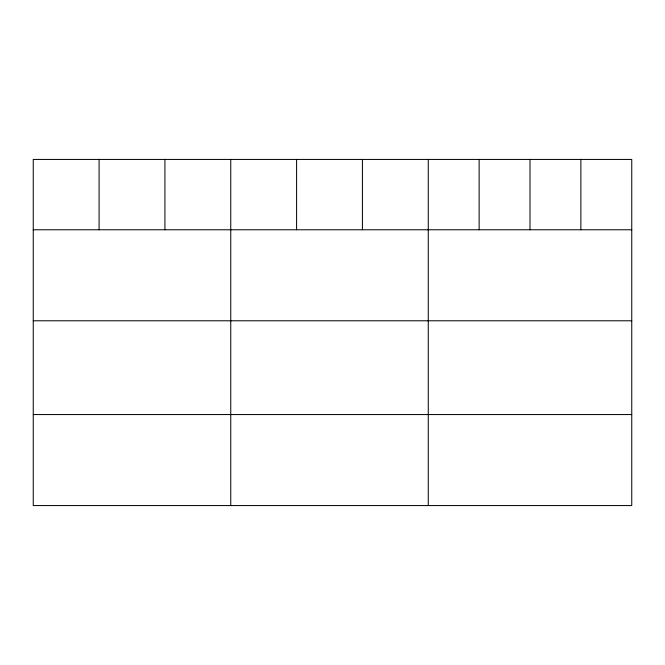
<?xml version="1.0" encoding="UTF-8"?>
<svg xmlns="http://www.w3.org/2000/svg" width="665" height="665" viewBox="0 0 665 665"><rect width="100%" height="100%" fill="white"/><g stroke="black" fill="none" stroke-linecap="round" stroke-linejoin="round"><path stroke-width="1" d="M631.75 229.774L631.75 505.566L33.25 505.566L33.25 159.434L631.75 159.434L631.75 229.774L33.25 229.774M33.25 320.779L631.75 320.779M33.25 414.553L631.75 414.553M580.877 159.434L580.877 229.774M530.005 159.434L530.005 229.774M479.132 159.434L479.132 229.774M428.26 159.434L428.26 505.566M362.425 159.434L362.425 229.774M296.59 159.434L296.59 229.774M230.755 159.434L230.755 505.566M164.92 159.434L164.92 229.774M99.085 159.434L99.085 229.774"/></g></svg>
